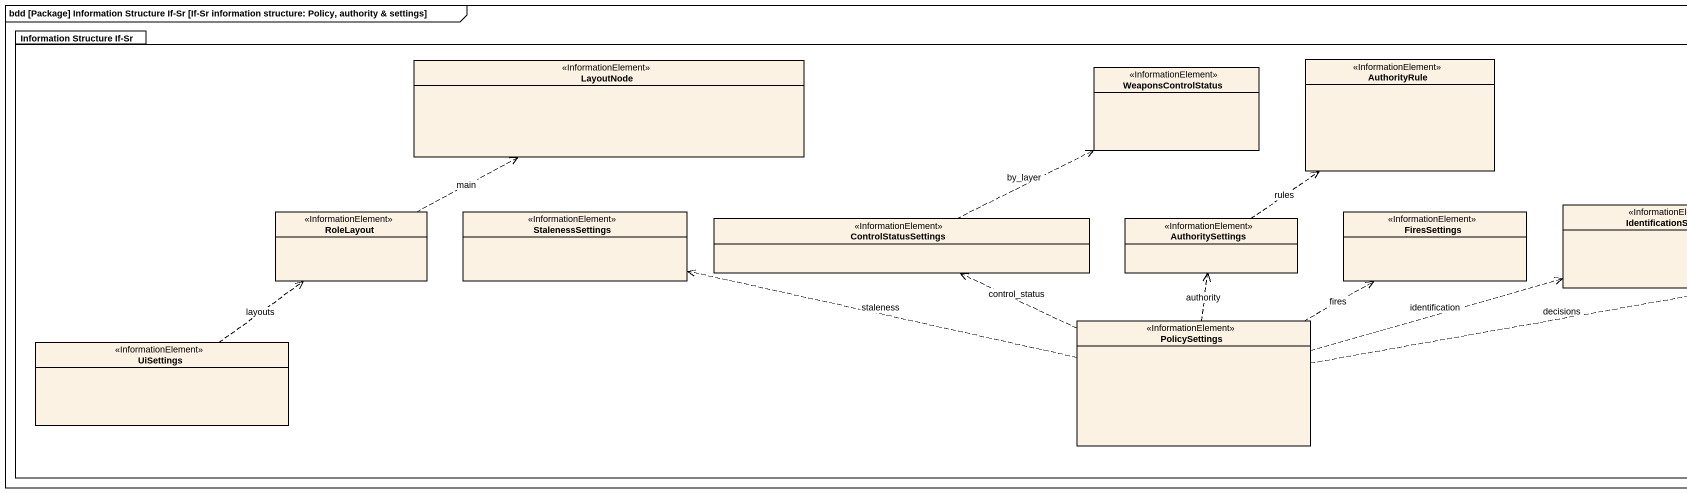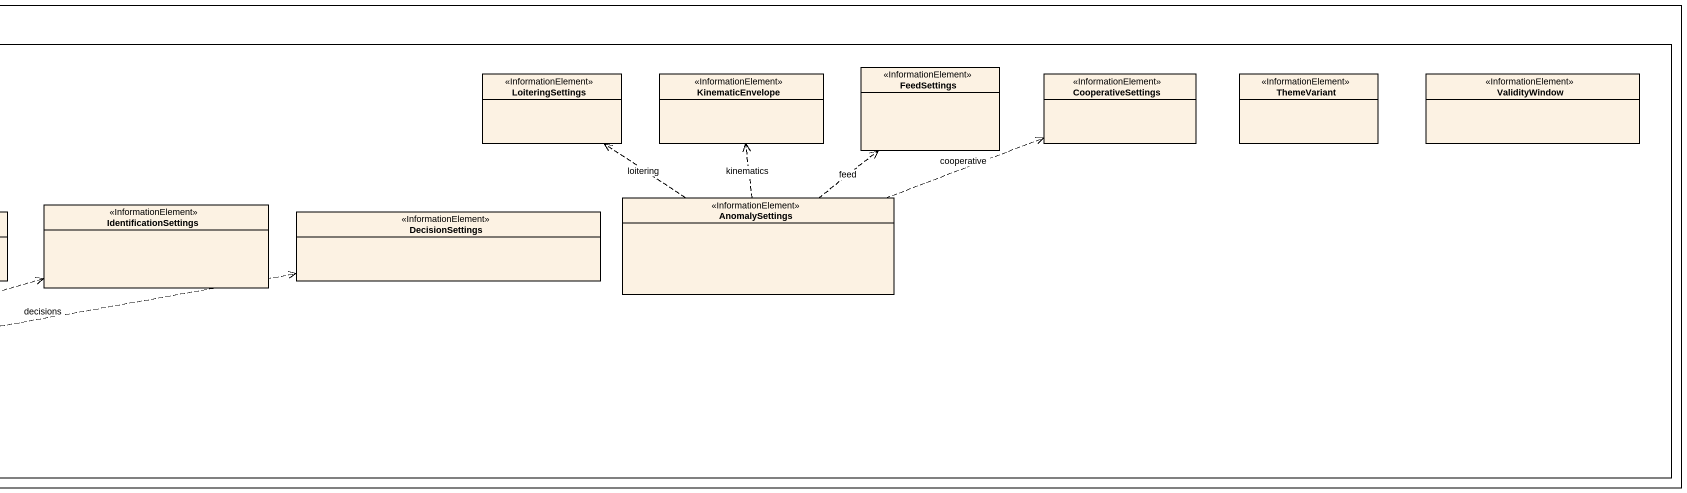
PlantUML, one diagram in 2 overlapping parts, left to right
@startuml
mainframe bdd [Package] Information Structure If-Sr [If-Sr information structure: Policy, authority & settings]
hide circle
hide empty members
package "Information Structure If-Sr" as Information_Structure_If_Sr {
  class LayoutNode <<InformationElement>>
  class WeaponsControlStatus <<InformationElement>>
  class AuthorityRule <<InformationElement>>
  class LoiteringSettings <<InformationElement>>
  class KinematicEnvelope <<InformationElement>>
  class FeedSettings <<InformationElement>>
  class CooperativeSettings <<InformationElement>>
  class ThemeVariant <<InformationElement>>
  class ValidityWindow <<InformationElement>>
  class RoleLayout <<InformationElement>>
  class StalenessSettings <<InformationElement>>
  class ControlStatusSettings <<InformationElement>>
  class AuthoritySettings <<InformationElement>>
  class FiresSettings <<InformationElement>>
  class IdentificationSettings <<InformationElement>>
  class DecisionSettings <<InformationElement>>
  class AnomalySettings <<InformationElement>>
  class UiSettings <<InformationElement>>
  class PolicySettings <<InformationElement>>
}
RoleLayout .right.> LayoutNode : main
ControlStatusSettings .right.> WeaponsControlStatus : by_layer
AuthoritySettings .up.> AuthorityRule : rules
AnomalySettings .up.> LoiteringSettings : loitering
AnomalySettings .up.> KinematicEnvelope : kinematics
AnomalySettings .up.> FeedSettings : feed
AnomalySettings .right.> CooperativeSettings : cooperative
UiSettings .up.> RoleLayout : layouts
PolicySettings .left.> StalenessSettings : staleness
PolicySettings .left.> ControlStatusSettings : control_status
PolicySettings .up.> AuthoritySettings : authority
PolicySettings .right.> FiresSettings : fires
PolicySettings .right.> IdentificationSettings : identification
PolicySettings .right.> DecisionSettings : decisions
@enduml
